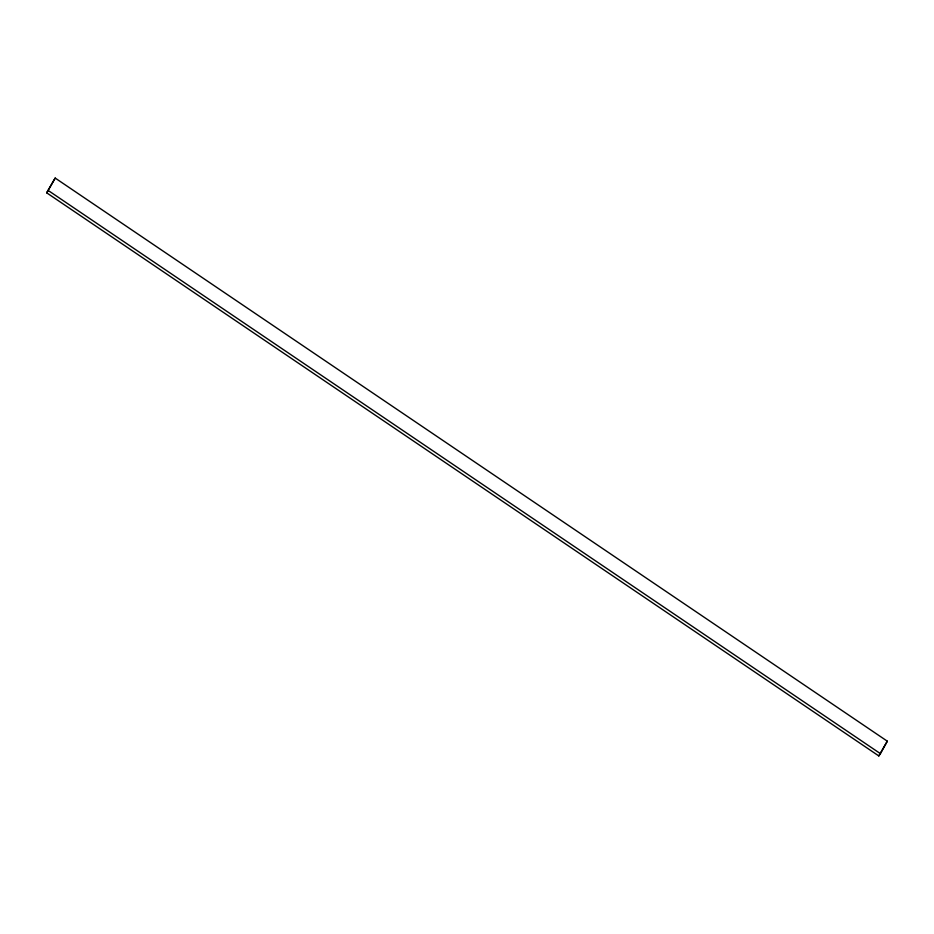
<?xml version="1.0" encoding="UTF-8"?>
<svg xmlns="http://www.w3.org/2000/svg" width="934" height="934" viewBox="0 0 934 934"><rect width="100%" height="100%" fill="white"/><g stroke="black" fill="none" stroke-linecap="round" stroke-linejoin="round"><path stroke-width="1.4" d="M46.7 192.824L55.188 178.067L887.3 741.176L880.412 753.645L878.812 755.933L46.7 192.824L55.188 178.067M878.812 755.933L887.3 741.176M48.299 190.536L880.412 753.645"/></g></svg>
